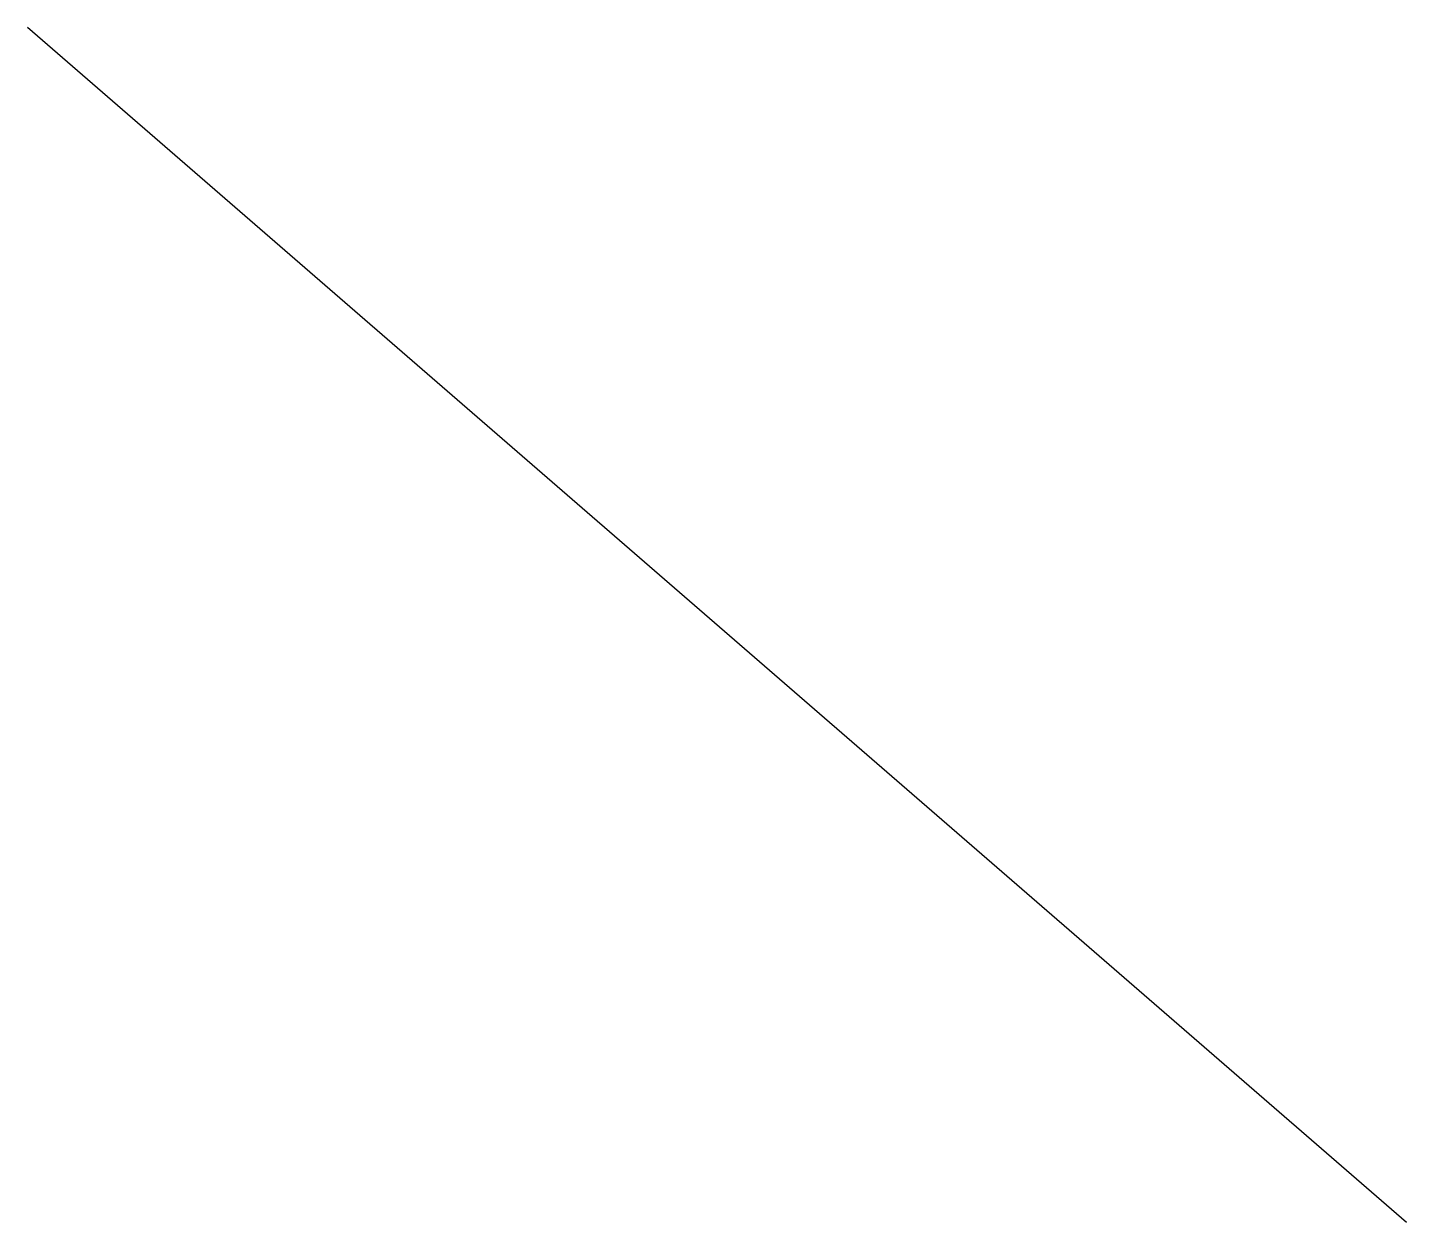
# Model space of a CAD drawing. Header units: millimetres. Extents: x 10 to 25, y 10 to 23.
import ezdxf

# ---------------------------------------------------------------- set-up
doc = ezdxf.new("R2010")
doc.units = ezdxf.units.MM
doc.layers.add('13', color=171, linetype='Continuous')

msp = doc.modelspace()

# ---------------------------------------------------------------- linework, layer by layer
at = {"layer": '13'}
msp.add_line((25, 10, 36), (10, 23, 4), dxfattribs=at)

doc.saveas('drawing.dxf')
